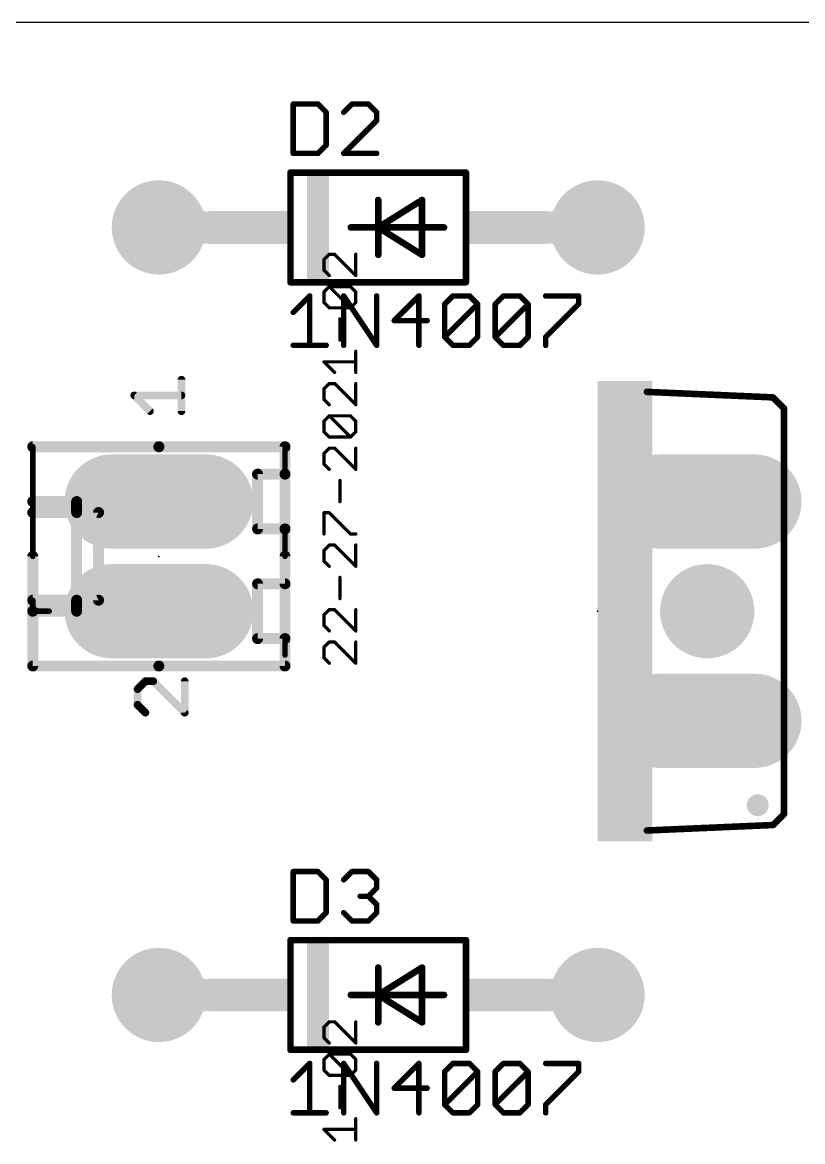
# Model space of a CAD drawing. Extents: x 28 to 146, y 32 to 158.
# Drawn here: x 40.02 to 58.09, y 132.49 to 158.42 of the extents above; entities that cross this region are included whole.
import ezdxf

# ---------------------------------------------------------------- set-up
doc = ezdxf.new("R2010")
doc.units = 0
for name, color, linetype in [('17', 94, 'CONTINUOUS'), ('20', 178, 'CONTINUOUS'), ('21', 251, 'CONTINUOUS'), ('23', 178, 'CONTINUOUS'), ('25', 251, 'CONTINUOUS'), ('27', 251, 'CONTINUOUS'), ('51', 251, 'CONTINUOUS')]:
    doc.layers.add(name, color=color, linetype=linetype)

# ---------------------------------------------------------------- blocks, each defined once
blk = doc.blocks.new('RECT')
blk.add_solid([(-0.5, -0.5), (0.5, -0.5), (-0.5, 0.5), (0.5, 0.5)])
blk = doc.blocks.new('ROUNDP')
at = {"const_width": 0.5}
blk.add_lwpolyline([(0, -0.25, 1), (0, 0.25, 1), (0, -0.25)], format="xyb", dxfattribs=at)
blk = doc.blocks.new('LONGP100')
at = {"const_width": 1}
blk.add_lwpolyline([(-0.5, 0), (0.5, 0)], dxfattribs=at)
at = {"const_width": 0.5}
for points in [[(-0.5, 0.25, 1), (-0.5, -0.25)], [(0.5, -0.25, 1), (0.5, 0.25)]]:
    blk.add_lwpolyline(points, format="xyb", dxfattribs=at)

msp = doc.modelspace()

# ---------------------------------------------------------------- linework, layer by layer
at = {"layer": '20'}
msp.add_line((146.03, 158.42), (27.94, 158.42), dxfattribs=at)
at = {"layer": '21'}
for points, const_width in [([(46.228, 154.94), (50.292, 154.94)], 0.1524), ([(46.228, 154.94), (46.228, 152.4)], 0.1524), ([(50.292, 152.4), (50.292, 154.94)], 0.1524), ([(48.26, 153.67), (49.276, 154.305)], 0.1524), ([(48.26, 154.305), (48.26, 153.67)], 0.1524), ([(49.276, 154.305), (49.276, 153.035)], 0.1524), ([(47.625, 153.67), (48.26, 153.67)], 0.1524), ([(49.276, 153.035), (48.26, 153.67)], 0.1524), ([(48.26, 153.67), (49.784, 153.67)], 0.1524), ([(48.26, 153.67), (48.26, 153.035)], 0.1524), ([(50.292, 152.4), (46.228, 152.4)], 0.1524), ([(43.7022, 149.414), (43.7022, 150.1428)], 0.1778), ([(42.9734, 149.414), (42.6091, 149.7784)], 0.1778), ([(42.6091, 149.7784), (43.7022, 149.7784)], 0.1778), ([(54.483, 149.86), (57.404, 149.733)], 0.1524), ([(57.658, 149.479), (57.404, 149.733)], 0.1524), ([(57.658, 149.479), (57.658, 140.081)], 0.1524), ([(43.18, 148.59), (40.259, 148.59)], 0.254), ([(40.259, 148.59), (40.259, 146.05)], 0.127), ([(43.18, 148.59), (46.101, 148.59)], 0.254), ([(46.101, 147.955), (46.101, 148.59)], 0.254), ([(46.101, 148.59), (46.101, 147.955)], 0.127), ([(45.466, 146.685), (45.466, 147.955)], 0.254), ([(45.466, 147.955), (46.101, 147.955)], 0.254), ([(46.101, 147.955), (46.101, 146.685)], 0.254), ([(41.275, 147.32), (40.259, 147.32)], 0.254), ([(41.275, 147.066), (41.275, 147.32)], 0.254), ([(41.783, 147.066), (41.275, 147.32)], 0.254), ([(40.259, 147.066), (41.275, 147.066)], 0.254), ([(41.275, 145.034), (41.275, 147.066)], 0.254), ([(41.783, 145.034), (41.783, 147.066)], 0.254), ([(46.101, 146.685), (45.466, 146.685)], 0.254), ([(46.101, 145.415), (46.101, 146.685)], 0.254), ([(46.101, 146.685), (46.101, 146.05)], 0.127), ([(40.259, 144.78), (40.259, 146.05)], 0.254), ([(46.101, 143.51), (46.101, 146.05)], 0.254), ([(45.466, 144.145), (45.466, 145.415)], 0.254), ([(45.466, 145.415), (46.101, 145.415)], 0.254), ([(40.259, 145.034), (41.275, 145.034)], 0.254), ([(40.259, 145.034), (40.259, 144.78)], 0.127), ([(41.275, 144.78), (41.275, 145.034)], 0.254), ([(41.275, 144.78), (41.783, 145.034)], 0.254), ([(40.259, 143.51), (40.259, 144.78)], 0.254), ([(41.275, 144.78), (40.259, 144.78)], 0.254), ([(40.64, 144.78), (40.259, 144.78)], 0.127), ([(46.101, 144.145), (45.466, 144.145)], 0.254), ([(46.101, 143.51), (46.101, 144.145)], 0.254), ([(46.101, 143.764), (46.101, 144.145)], 0.127), ([(43.18, 143.51), (40.259, 143.51)], 0.254), ([(43.18, 143.51), (46.101, 143.51)], 0.254), ([(42.8675, 143.1578), (42.6853, 142.9756)], 0.1778), ([(43.0496, 143.1578), (42.8675, 143.1578)], 0.1778), ([(43.7784, 142.429), (43.0496, 143.1578)], 0.1778), ([(43.7784, 143.1578), (43.7784, 142.429)], 0.1778), ([(42.6853, 142.9756), (42.6853, 142.6112)], 0.1778), ([(42.6853, 142.6112), (42.8675, 142.429)], 0.1778), ([(57.404, 139.827), (57.658, 140.081)], 0.1524), ([(57.404, 139.827), (54.483, 139.7)], 0.1524), ([(46.228, 137.16), (50.292, 137.16)], 0.1524), ([(46.228, 137.16), (46.228, 134.62)], 0.1524), ([(50.292, 134.62), (50.292, 137.16)], 0.1524), ([(48.26, 135.89), (49.276, 136.525)], 0.1524), ([(48.26, 136.525), (48.26, 135.89)], 0.1524), ([(49.276, 136.525), (49.276, 135.255)], 0.1524), ([(47.625, 135.89), (48.26, 135.89)], 0.1524), ([(49.276, 135.255), (48.26, 135.89)], 0.1524), ([(48.26, 135.89), (49.784, 135.89)], 0.1524), ([(48.26, 135.89), (48.26, 135.255)], 0.1524), ([(50.292, 134.62), (46.228, 134.62)], 0.1524)]:
    msp.add_lwpolyline(points, dxfattribs=dict(at, const_width=const_width))
for points, const_width in [([(46.228, 154.9781, 1), (46.228, 154.9019)], 0.0762), ([(46.2661, 154.94, 1), (46.1899, 154.94)], 0.0762), ([(50.3301, 154.94, 1), (50.2539, 154.94)], 0.0762), ([(50.292, 154.9019, 1), (50.292, 154.9781)], 0.0762), ([(48.2981, 154.305, 1), (48.2219, 154.305)], 0.0762), ([(49.3141, 154.305, 1), (49.2379, 154.305)], 0.0762), ([(49.2962, 154.2727, 1), (49.2558, 154.3373)], 0.0762), ([(47.625, 153.7081, 1), (47.625, 153.6319)], 0.0762), ([(48.2802, 153.7023, 1), (48.2398, 153.6377)], 0.0762), ([(48.26, 153.7081, 1), (48.26, 153.6319)], 0.0762), ([(48.2981, 153.67, 1), (48.2219, 153.67)], 0.0762), ([(48.2398, 153.7023, 1), (48.2802, 153.6377)], 0.0762), ([(48.2219, 153.67, 1), (48.2981, 153.67)], 0.0762), ([(48.26, 153.6319, 1), (48.26, 153.7081)], 0.0762), ([(49.784, 153.6319, 1), (49.784, 153.7081)], 0.0762), ([(48.2219, 153.035, 1), (48.2981, 153.035)], 0.0762), ([(49.2379, 153.035, 1), (49.3141, 153.035)], 0.0762), ([(49.2558, 153.0027, 1), (49.2962, 153.0673)], 0.0762), ([(46.228, 152.4381, 1), (46.228, 152.3619)], 0.0762), ([(50.292, 152.3619, 1), (50.292, 152.4381)], 0.0762), ([(46.1899, 152.4, 1), (46.2661, 152.4)], 0.0762), ([(50.2539, 152.4, 1), (50.3301, 152.4)], 0.0762), ([(43.7467, 150.1428, 1), (43.6578, 150.1428)], 0.0889), ([(42.6405, 149.8098, 1), (42.5776, 149.7469)], 0.0889), ([(42.6091, 149.8228, 1), (42.6091, 149.7339)], 0.0889), ([(43.7022, 149.7339, 1), (43.7022, 149.8228)], 0.0889), ([(54.4847, 149.8981, 1), (54.4813, 149.8219)], 0.0762), ([(57.4309, 149.7599, 1), (57.3771, 149.7061)], 0.0762), ([(57.4023, 149.6949, 1), (57.4057, 149.7711)], 0.0762), ([(42.942, 149.3826, 1), (43.0049, 149.4454)], 0.0889), ([(43.6578, 149.414, 1), (43.7467, 149.414)], 0.0889), ([(57.6961, 149.479, 1), (57.6199, 149.479)], 0.0762), ([(57.6311, 149.4521, 1), (57.6849, 149.5059)], 0.0762), ([(40.259, 148.6535, 1), (40.259, 148.5265)], 0.127), ([(40.2908, 148.59, 1), (40.2272, 148.59)], 0.0635), ([(43.18, 148.6535, 1), (43.18, 148.5265)], 0.127), ([(43.18, 148.5265, 1), (43.18, 148.6535)], 0.127), ([(46.1645, 148.59, 1), (46.0375, 148.59)], 0.127), ([(46.1328, 148.59, 1), (46.0692, 148.59)], 0.0635), ([(46.101, 148.5265, 1), (46.101, 148.6535)], 0.127), ([(45.5295, 147.955, 1), (45.4025, 147.955)], 0.127), ([(45.466, 148.0185, 1), (45.466, 147.8915)], 0.127), ([(46.1645, 147.955, 1), (46.0375, 147.955)], 0.127), ([(46.101, 147.8915, 1), (46.101, 148.0185)], 0.127), ([(46.0375, 147.955, 1), (46.1645, 147.955)], 0.127), ([(46.0692, 147.955, 1), (46.1328, 147.955)], 0.0635), ([(40.259, 147.3835, 1), (40.259, 147.2565)], 0.127), ([(41.3385, 147.32, 1), (41.2115, 147.32)], 0.127), ([(41.3034, 147.3768, 1), (41.2466, 147.2632)], 0.127), ([(41.275, 147.2565, 1), (41.275, 147.3835)], 0.127), ([(40.259, 147.1295, 1), (40.259, 147.0025)], 0.127), ([(41.3385, 147.066, 1), (41.2115, 147.066)], 0.127), ([(41.2115, 147.066, 1), (41.3385, 147.066)], 0.127), ([(41.275, 147.0025, 1), (41.275, 147.1295)], 0.127), ([(41.8465, 147.066, 1), (41.7195, 147.066)], 0.127), ([(41.7546, 147.0092, 1), (41.8114, 147.1228)], 0.127), ([(45.466, 146.7485, 1), (45.466, 146.6215)], 0.127), ([(46.1645, 146.685, 1), (46.0375, 146.685)], 0.127), ([(46.101, 146.6215, 1), (46.101, 146.7485)], 0.127), ([(45.4025, 146.685, 1), (45.5295, 146.685)], 0.127), ([(46.0375, 146.685, 1), (46.1645, 146.685)], 0.127), ([(46.1328, 146.685, 1), (46.0692, 146.685)], 0.0635), ([(40.3225, 146.05, 1), (40.1955, 146.05)], 0.127), ([(40.2272, 146.05, 1), (40.2908, 146.05)], 0.0635), ([(46.1645, 146.05, 1), (46.0375, 146.05)], 0.127), ([(46.0692, 146.05, 1), (46.1328, 146.05)], 0.0635), ([(45.5295, 145.415, 1), (45.4025, 145.415)], 0.127), ([(45.466, 145.4785, 1), (45.466, 145.3515)], 0.127), ([(46.0375, 145.415, 1), (46.1645, 145.415)], 0.127), ([(46.101, 145.3515, 1), (46.101, 145.4785)], 0.127), ([(40.259, 145.0975, 1), (40.259, 144.9705)], 0.127), ([(40.2908, 145.034, 1), (40.2272, 145.034)], 0.0635), ([(41.3385, 145.034, 1), (41.2115, 145.034)], 0.127), ([(41.2115, 145.034, 1), (41.3385, 145.034)], 0.127), ([(41.275, 144.9705, 1), (41.275, 145.0975)], 0.127), ([(41.7195, 145.034, 1), (41.8465, 145.034)], 0.127), ([(41.8114, 144.9772, 1), (41.7546, 145.0908)], 0.127), ([(40.3225, 144.78, 1), (40.1955, 144.78)], 0.127), ([(40.259, 144.8435, 1), (40.259, 144.7165)], 0.127), ([(40.1955, 144.78, 1), (40.3225, 144.78)], 0.127), ([(40.259, 144.8117, 1), (40.259, 144.7483)], 0.0635), ([(40.2272, 144.78, 1), (40.2908, 144.78)], 0.0635), ([(40.64, 144.7483, 1), (40.64, 144.8117)], 0.0635), ([(41.2466, 144.8368, 1), (41.3034, 144.7232)], 0.127), ([(41.2115, 144.78, 1), (41.3385, 144.78)], 0.127), ([(41.275, 144.7165, 1), (41.275, 144.8435)], 0.127), ([(45.466, 144.2085, 1), (45.466, 144.0815)], 0.127), ([(45.4025, 144.145, 1), (45.5295, 144.145)], 0.127), ([(46.1645, 144.145, 1), (46.0375, 144.145)], 0.127), ([(46.1328, 144.145, 1), (46.0692, 144.145)], 0.0635), ([(46.101, 144.0815, 1), (46.101, 144.2085)], 0.127), ([(46.0692, 143.764, 1), (46.1328, 143.764)], 0.0635), ([(40.259, 143.5735, 1), (40.259, 143.4465)], 0.127), ([(40.1955, 143.51, 1), (40.3225, 143.51)], 0.127), ([(43.18, 143.5735, 1), (43.18, 143.4465)], 0.127), ([(43.18, 143.4465, 1), (43.18, 143.5735)], 0.127), ([(46.0375, 143.51, 1), (46.1645, 143.51)], 0.127), ([(46.0375, 143.51, 1), (46.1645, 143.51)], 0.127), ([(46.101, 143.4465, 1), (46.101, 143.5735)], 0.127), ([(42.8675, 143.2022, 1), (42.8675, 143.1133)], 0.0889), ([(42.8989, 143.1263, 1), (42.836, 143.1892)], 0.0889), ([(43.0811, 143.1892, 1), (43.0182, 143.1263)], 0.0889), ([(43.0496, 143.1133, 1), (43.0496, 143.2022)], 0.0889), ([(43.8229, 143.1578, 1), (43.734, 143.1578)], 0.0889), ([(42.6538, 143.007, 1), (42.7167, 142.9441)], 0.0889), ([(42.7297, 142.9756, 1), (42.6408, 142.9756)], 0.0889), ([(42.7167, 142.6426, 1), (42.6538, 142.5798)], 0.0889), ([(42.6408, 142.6112, 1), (42.7297, 142.6112)], 0.0889), ([(42.836, 142.3976, 1), (42.8989, 142.4604)], 0.0889), ([(43.734, 142.429, 1), (43.8229, 142.429)], 0.0889), ([(43.747, 142.3976, 1), (43.8098, 142.4604)], 0.0889), ([(57.0484, 140.1572, 1), (57.0484, 140.4112, 1), (57.0484, 140.1572)], 0.254), ([(57.6199, 140.081, 1), (57.6961, 140.081)], 0.0762), ([(57.6849, 140.0541, 1), (57.6311, 140.1079)], 0.0762), ([(54.4813, 139.7381, 1), (54.4847, 139.6619)], 0.0762), ([(57.3771, 139.8539, 1), (57.4309, 139.8001)], 0.0762), ([(57.4057, 139.7889, 1), (57.4023, 139.8651)], 0.0762), ([(46.228, 137.1981, 1), (46.228, 137.1219)], 0.0762), ([(46.2661, 137.16, 1), (46.1899, 137.16)], 0.0762), ([(50.3301, 137.16, 1), (50.2539, 137.16)], 0.0762), ([(50.292, 137.1219, 1), (50.292, 137.1981)], 0.0762), ([(48.2981, 136.525, 1), (48.2219, 136.525)], 0.0762), ([(49.3141, 136.525, 1), (49.2379, 136.525)], 0.0762), ([(49.2962, 136.4927, 1), (49.2558, 136.5573)], 0.0762), ([(47.625, 135.9281, 1), (47.625, 135.8519)], 0.0762), ([(48.2802, 135.9223, 1), (48.2398, 135.8577)], 0.0762), ([(48.26, 135.9281, 1), (48.26, 135.8519)], 0.0762), ([(48.2981, 135.89, 1), (48.2219, 135.89)], 0.0762), ([(48.2398, 135.9223, 1), (48.2802, 135.8577)], 0.0762), ([(48.2219, 135.89, 1), (48.2981, 135.89)], 0.0762), ([(48.26, 135.8519, 1), (48.26, 135.9281)], 0.0762), ([(49.784, 135.8519, 1), (49.784, 135.9281)], 0.0762), ([(48.2219, 135.255, 1), (48.2981, 135.255)], 0.0762), ([(49.2379, 135.255, 1), (49.3141, 135.255)], 0.0762), ([(49.2558, 135.2227, 1), (49.2962, 135.2873)], 0.0762), ([(46.228, 134.6581, 1), (46.228, 134.5819)], 0.0762), ([(46.1899, 134.62, 1), (46.2661, 134.62)], 0.0762), ([(50.2539, 134.62, 1), (50.3301, 134.62)], 0.0762), ([(50.292, 134.5819, 1), (50.292, 134.6581)], 0.0762)]:
    msp.add_lwpolyline(points, format="xyb", dxfattribs=dict(at, const_width=const_width))
at = {"layer": '23'}
for p in [(48.26, 153.67), (43.18, 146.05), (53.34, 144.78), (48.26, 135.89)]:
    msp.add_point(p, dxfattribs=at)
at = {"layer": '25', "const_width": 0.0635}
for points in [[(46.3233, 156.5285, 1), (46.2597, 156.5285)], [(46.2915, 156.5602, 1), (46.2915, 156.4967)], [(46.8859, 156.5509, 1), (46.841, 156.506)], [(46.8635, 156.4967, 1), (46.8635, 156.5602)], [(47.0859, 156.3378, 1), (47.0224, 156.3378)], [(47.0317, 156.3154, 1), (47.0766, 156.3603)], [(47.4384, 156.3603, 1), (47.4833, 156.3154)], [(47.6516, 156.5602, 1), (47.6516, 156.4967)], [(47.674, 156.506, 1), (47.6291, 156.5509)], [(48.0553, 156.5509, 1), (48.0104, 156.506)], [(48.0329, 156.4967, 1), (48.0329, 156.5602)], [(48.2553, 156.3378, 1), (48.1918, 156.3378)], [(48.2011, 156.3154, 1), (48.246, 156.3603)], [(48.1918, 156.1472, 1), (48.2553, 156.1472)], [(48.246, 156.1247, 1), (48.2011, 156.1696)], [(47.0224, 155.5752, 1), (47.0859, 155.5752)], [(47.0766, 155.5527, 1), (47.0317, 155.5976)], [(46.2597, 155.3845, 1), (46.3233, 155.3845)], [(46.2915, 155.4162, 1), (46.2915, 155.3528)], [(46.841, 155.407, 1), (46.8859, 155.362)], [(46.8635, 155.3528, 1), (46.8635, 155.4162)], [(47.4384, 155.407, 1), (47.4833, 155.362)], [(47.4609, 155.4162, 1), (47.4609, 155.3528)], [(48.2235, 155.3528, 1), (48.2235, 155.4162)], [(46.3233, 138.7485, 1), (46.2597, 138.7485)], [(46.2915, 138.7802, 1), (46.2915, 138.7167)], [(46.8859, 138.7709, 1), (46.841, 138.726)], [(46.8635, 138.7167, 1), (46.8635, 138.7802)], [(47.6516, 138.7802, 1), (47.6516, 138.7167)], [(47.674, 138.726, 1), (47.6291, 138.7709)], [(48.0553, 138.7709, 1), (48.0104, 138.726)], [(48.0329, 138.7167, 1), (48.0329, 138.7802)], [(47.0859, 138.5578, 1), (47.0224, 138.5578)], [(47.0317, 138.5354, 1), (47.0766, 138.5803)], [(47.4384, 138.5803, 1), (47.4833, 138.5354)], [(48.2553, 138.5578, 1), (48.1918, 138.5578)], [(48.2011, 138.5354, 1), (48.246, 138.5803)], [(47.8422, 138.2082, 1), (47.8422, 138.1447)], [(48.0553, 138.1989, 1), (48.0104, 138.154)], [(48.0104, 138.1989, 1), (48.0553, 138.154)], [(48.0329, 138.1447, 1), (48.0329, 138.2082)], [(48.1918, 138.3672, 1), (48.2553, 138.3672)], [(48.246, 138.3447, 1), (48.2011, 138.3896)], [(48.2553, 137.9858, 1), (48.1918, 137.9858)], [(48.2011, 137.9634, 1), (48.246, 138.0083)], [(47.0224, 137.7952, 1), (47.0859, 137.7952)], [(47.0766, 137.7727, 1), (47.0317, 137.8176)], [(47.4833, 137.8176, 1), (47.4384, 137.7727)], [(48.1918, 137.7952, 1), (48.2553, 137.7952)], [(48.246, 137.7727, 1), (48.2011, 137.8176)], [(46.2597, 137.6045, 1), (46.3233, 137.6045)], [(46.2915, 137.6362, 1), (46.2915, 137.5728)], [(46.841, 137.627, 1), (46.8859, 137.582)], [(46.8635, 137.5728, 1), (46.8635, 137.6362)], [(47.6516, 137.6362, 1), (47.6516, 137.5728)], [(47.6291, 137.582, 1), (47.674, 137.627)], [(48.0104, 137.627, 1), (48.0553, 137.582)], [(48.0329, 137.5728, 1), (48.0329, 137.6362)]]:
    msp.add_lwpolyline(points, format="xyb", dxfattribs=at)
at = {"layer": '25', "const_width": 0.127}
for points in [[(46.2915, 156.5285), (46.2915, 155.3845)], [(46.8635, 156.5285), (46.2915, 156.5285)], [(47.0541, 156.3378), (46.8635, 156.5285)], [(47.0541, 155.5752), (47.0541, 156.3378)], [(47.6516, 156.5285), (47.4609, 156.3378)], [(48.0329, 156.5285), (47.6516, 156.5285)], [(48.2235, 156.3378), (48.0329, 156.5285)], [(48.2235, 156.1472), (48.2235, 156.3378)], [(47.4609, 155.3845), (48.2235, 156.1472)], [(46.8635, 155.3845), (47.0541, 155.5752)], [(46.2915, 155.3845), (46.8635, 155.3845)], [(48.2235, 155.3845), (47.4609, 155.3845)], [(46.2915, 138.7485), (46.2915, 137.6045)], [(46.8635, 138.7485), (46.2915, 138.7485)], [(47.0541, 138.5578), (46.8635, 138.7485)], [(47.4609, 138.5578), (47.6516, 138.7485)], [(47.6516, 138.7485), (48.0329, 138.7485)], [(48.0329, 138.7485), (48.2235, 138.5578)], [(47.0541, 137.7952), (47.0541, 138.5578)], [(48.2235, 138.5578), (48.2235, 138.3672)], [(48.0329, 138.1765), (47.8422, 138.1765)], [(48.2235, 138.3672), (48.0329, 138.1765)], [(48.0329, 138.1765), (48.2235, 137.9858)], [(48.2235, 137.9858), (48.2235, 137.7952)], [(46.8635, 137.6045), (47.0541, 137.7952)], [(47.6516, 137.6045), (47.4609, 137.7952)], [(48.2235, 137.7952), (48.0329, 137.6045)], [(46.2915, 137.6045), (46.8635, 137.6045)], [(48.0329, 137.6045), (47.6516, 137.6045)]]:
    msp.add_lwpolyline(points, dxfattribs=at)
at = {"layer": '27'}
for points, const_width in [([(47.1264, 153.0475), (47.0036, 152.9246)], 0.0762), ([(47.2493, 153.0475), (47.1264, 153.0475)], 0.0762), ([(47.7408, 152.556), (47.2493, 153.0475)], 0.0762), ([(47.7408, 153.0475), (47.7408, 152.556)], 0.0762), ([(47.0036, 152.9246), (47.0036, 152.6789)], 0.0762), ([(47.0036, 152.6789), (47.1264, 152.556)], 0.0762), ([(47.0036, 152.1762), (47.1264, 152.2991)], 0.0762), ([(47.0036, 151.9304), (47.0036, 152.1762)], 0.0762), ([(47.1264, 152.2991), (47.6179, 152.2991)], 0.0762), ([(47.6179, 151.8076), (47.1264, 152.2991)], 0.0762), ([(47.6179, 152.2991), (47.7408, 152.1762)], 0.0762), ([(47.7408, 152.1762), (47.7408, 151.9304)], 0.0762), ([(46.2915, 151.7022), (46.6728, 152.0835)], 0.127), ([(46.6728, 152.0835), (46.6728, 150.9395)], 0.127), ([(47.1264, 151.8076), (47.0036, 151.9304)], 0.0762), ([(47.4609, 150.9395), (47.4609, 152.0835)], 0.127), ([(47.4609, 152.0835), (48.2235, 150.9395)], 0.127), ([(47.7408, 151.9304), (47.6179, 151.8076)], 0.0762), ([(48.2235, 150.9395), (48.2235, 152.0835)], 0.127), ([(49.2023, 152.0835), (48.6303, 151.5115)], 0.127), ([(49.2023, 150.9395), (49.2023, 152.0835)], 0.127), ([(49.7997, 151.8928), (49.9904, 152.0835)], 0.127), ([(49.7997, 151.1302), (49.7997, 151.8928)], 0.127), ([(49.7997, 151.1302), (50.5623, 151.8928)], 0.127), ([(49.9904, 152.0835), (50.3717, 152.0835)], 0.127), ([(50.3717, 152.0835), (50.5623, 151.8928)], 0.127), ([(50.5623, 151.8928), (50.5623, 151.1302)], 0.127), ([(50.9691, 151.8928), (51.1598, 152.0835)], 0.127), ([(50.9691, 151.1302), (50.9691, 151.8928)], 0.127), ([(50.9691, 151.1302), (51.7317, 151.8928)], 0.127), ([(51.1598, 152.0835), (51.5411, 152.0835)], 0.127), ([(51.5411, 152.0835), (51.7317, 151.8928)], 0.127), ([(51.7317, 151.8928), (51.7317, 151.1302)], 0.127), ([(52.1385, 152.0835), (52.9011, 152.0835)], 0.127), ([(52.9011, 151.8928), (52.1385, 151.1302)], 0.127), ([(52.9011, 152.0835), (52.9011, 151.8928)], 0.127), ([(47.6179, 151.8076), (47.1264, 151.8076)], 0.0762), ([(47.3722, 151.0592), (47.3722, 151.5506)], 0.0762), ([(48.6303, 151.5115), (49.3929, 151.5115)], 0.127), ([(49.9904, 150.9395), (49.7997, 151.1302)], 0.127), ([(50.5623, 151.1302), (50.3717, 150.9395)], 0.127), ([(51.1598, 150.9395), (50.9691, 151.1302)], 0.127), ([(51.7317, 151.1302), (51.5411, 150.9395)], 0.127), ([(52.1385, 151.1302), (52.1385, 150.9395)], 0.127), ([(46.2915, 150.9395), (47.0541, 150.9395)], 0.127), ([(50.3717, 150.9395), (49.9904, 150.9395)], 0.127), ([(51.5411, 150.9395), (51.1598, 150.9395)], 0.127), ([(47.7408, 150.3107), (47.7408, 150.8022)], 0.0762), ([(47.2493, 150.3107), (47.0036, 150.5565)], 0.0762), ([(47.0036, 150.5565), (47.7408, 150.5565)], 0.0762), ([(47.1264, 150.0538), (47.0036, 149.9309)], 0.0762), ([(47.0036, 149.9309), (47.0036, 149.6852)], 0.0762), ([(47.2493, 150.0538), (47.1264, 150.0538)], 0.0762), ([(47.7408, 149.5623), (47.2493, 150.0538)], 0.0762), ([(47.7408, 150.0538), (47.7408, 149.5623)], 0.0762), ([(47.0036, 149.6852), (47.1264, 149.5623)], 0.0762), ([(47.0036, 149.1825), (47.1264, 149.3054)], 0.0762), ([(47.1264, 149.3054), (47.6179, 149.3054)], 0.0762), ([(47.6179, 148.8139), (47.1264, 149.3054)], 0.0762), ([(47.6179, 149.3054), (47.7408, 149.1825)], 0.0762), ([(47.0036, 148.9368), (47.0036, 149.1825)], 0.0762), ([(47.7408, 149.1825), (47.7408, 148.9368)], 0.0762), ([(47.1264, 148.8139), (47.0036, 148.9368)], 0.0762), ([(47.6179, 148.8139), (47.1264, 148.8139)], 0.0762), ([(47.7408, 148.9368), (47.6179, 148.8139)], 0.0762), ([(47.1264, 148.557), (47.0036, 148.4341)], 0.0762), ([(47.2493, 148.557), (47.1264, 148.557)], 0.0762), ([(47.7408, 148.0655), (47.2493, 148.557)], 0.0762), ([(47.7408, 148.557), (47.7408, 148.0655)], 0.0762), ([(47.0036, 148.4341), (47.0036, 148.1884)], 0.0762), ([(47.0036, 148.1884), (47.1264, 148.0655)], 0.0762), ([(47.3722, 147.3171), (47.3722, 147.8086)], 0.0762), ([(47.0036, 146.5687), (47.0036, 147.0601)], 0.0762), ([(47.0036, 147.0601), (47.1264, 147.0601)], 0.0762), ([(47.1264, 147.0601), (47.6179, 146.5687)], 0.0762), ([(47.6179, 146.5687), (47.7408, 146.5687)], 0.0762), ([(47.1264, 146.3117), (47.0036, 146.1889)], 0.0762), ([(47.2493, 146.3117), (47.1264, 146.3117)], 0.0762), ([(47.7408, 145.8202), (47.2493, 146.3117)], 0.0762), ([(47.7408, 146.3117), (47.7408, 145.8202)], 0.0762), ([(47.0036, 146.1889), (47.0036, 145.9431)], 0.0762), ([(47.0036, 145.9431), (47.1264, 145.8202)], 0.0762), ([(47.3722, 145.0718), (47.3722, 145.5633)], 0.0762), ([(47.1264, 144.8149), (47.0036, 144.692)], 0.0762), ([(47.0036, 144.692), (47.0036, 144.4463)], 0.0762), ([(47.2493, 144.8149), (47.1264, 144.8149)], 0.0762), ([(47.7408, 144.3234), (47.2493, 144.8149)], 0.0762), ([(47.7408, 144.8149), (47.7408, 144.3234)], 0.0762), ([(47.0036, 144.4463), (47.1264, 144.3234)], 0.0762), ([(47.1264, 144.0665), (47.0036, 143.9436)], 0.0762), ([(47.0036, 143.9436), (47.0036, 143.6979)], 0.0762), ([(47.2493, 144.0665), (47.1264, 144.0665)], 0.0762), ([(47.7408, 143.575), (47.2493, 144.0665)], 0.0762), ([(47.7408, 144.0665), (47.7408, 143.575)], 0.0762), ([(47.0036, 143.6979), (47.1264, 143.575)], 0.0762), ([(47.1264, 135.2675), (47.0036, 135.1446)], 0.0762), ([(47.0036, 135.1446), (47.0036, 134.8989)], 0.0762), ([(47.2493, 135.2675), (47.1264, 135.2675)], 0.0762), ([(47.7408, 134.776), (47.2493, 135.2675)], 0.0762), ([(47.7408, 135.2675), (47.7408, 134.776)], 0.0762), ([(47.0036, 134.8989), (47.1264, 134.776)], 0.0762), ([(46.2915, 133.9222), (46.6728, 134.3035)], 0.127), ([(46.6728, 134.3035), (46.6728, 133.1595)], 0.127), ([(47.0036, 134.3962), (47.1264, 134.5191)], 0.0762), ([(47.0036, 134.1504), (47.0036, 134.3962)], 0.0762), ([(47.1264, 134.5191), (47.6179, 134.5191)], 0.0762), ([(47.6179, 134.0276), (47.1264, 134.5191)], 0.0762), ([(47.4609, 133.1595), (47.4609, 134.3035)], 0.127), ([(47.4609, 134.3035), (48.2235, 133.1595)], 0.127), ([(47.6179, 134.5191), (47.7408, 134.3962)], 0.0762), ([(47.7408, 134.3962), (47.7408, 134.1504)], 0.0762), ([(48.2235, 133.1595), (48.2235, 134.3035)], 0.127), ([(49.2023, 134.3035), (48.6303, 133.7315)], 0.127), ([(49.2023, 133.1595), (49.2023, 134.3035)], 0.127), ([(49.7997, 134.1128), (49.9904, 134.3035)], 0.127), ([(49.9904, 134.3035), (50.3717, 134.3035)], 0.127), ([(50.3717, 134.3035), (50.5623, 134.1128)], 0.127), ([(50.9691, 134.1128), (51.1598, 134.3035)], 0.127), ([(51.1598, 134.3035), (51.5411, 134.3035)], 0.127), ([(51.5411, 134.3035), (51.7317, 134.1128)], 0.127), ([(52.1385, 134.3035), (52.9011, 134.3035)], 0.127), ([(52.9011, 134.3035), (52.9011, 134.1128)], 0.127), ([(47.1264, 134.0276), (47.0036, 134.1504)], 0.0762), ([(47.6179, 134.0276), (47.1264, 134.0276)], 0.0762), ([(47.7408, 134.1504), (47.6179, 134.0276)], 0.0762), ([(49.7997, 133.3502), (49.7997, 134.1128)], 0.127), ([(49.7997, 133.3502), (50.5623, 134.1128)], 0.127), ([(50.5623, 134.1128), (50.5623, 133.3502)], 0.127), ([(50.9691, 133.3502), (50.9691, 134.1128)], 0.127), ([(50.9691, 133.3502), (51.7317, 134.1128)], 0.127), ([(51.7317, 134.1128), (51.7317, 133.3502)], 0.127), ([(52.9011, 134.1128), (52.1385, 133.3502)], 0.127), ([(47.3722, 133.2792), (47.3722, 133.7706)], 0.0762), ([(48.6303, 133.7315), (49.3929, 133.7315)], 0.127), ([(49.9904, 133.1595), (49.7997, 133.3502)], 0.127), ([(50.5623, 133.3502), (50.3717, 133.1595)], 0.127), ([(51.1598, 133.1595), (50.9691, 133.3502)], 0.127), ([(51.7317, 133.3502), (51.5411, 133.1595)], 0.127), ([(52.1385, 133.3502), (52.1385, 133.1595)], 0.127), ([(46.2915, 133.1595), (47.0541, 133.1595)], 0.127), ([(47.7408, 132.5307), (47.7408, 133.0222)], 0.0762), ([(50.3717, 133.1595), (49.9904, 133.1595)], 0.127), ([(51.5411, 133.1595), (51.1598, 133.1595)], 0.127), ([(47.2493, 132.5307), (47.0036, 132.7765)], 0.0762), ([(47.0036, 132.7765), (47.7408, 132.7765)], 0.0762)]:
    msp.add_lwpolyline(points, dxfattribs=dict(at, const_width=const_width))
for points, const_width in [([(47.1264, 153.0665, 1), (47.1264, 153.0284)], 0.0381), ([(47.1399, 153.034, 1), (47.113, 153.0609)], 0.0381), ([(47.2628, 153.0609, 1), (47.2358, 153.034)], 0.0381), ([(47.2493, 153.0284, 1), (47.2493, 153.0665)], 0.0381), ([(47.7599, 153.0475, 1), (47.7218, 153.0475)], 0.0381), ([(47.0226, 152.9246, 1), (46.9845, 152.9246)], 0.0381), ([(46.9901, 152.9381, 1), (47.017, 152.9111)], 0.0381), ([(47.017, 152.6923, 1), (46.9901, 152.6654)], 0.0381), ([(46.9845, 152.6789, 1), (47.0226, 152.6789)], 0.0381), ([(47.113, 152.5425, 1), (47.1399, 152.5695)], 0.0381), ([(47.7218, 152.556, 1), (47.7599, 152.556)], 0.0381), ([(47.7273, 152.5425, 1), (47.7543, 152.5695)], 0.0381), ([(47.0226, 152.1762, 1), (46.9845, 152.1762)], 0.0381), ([(46.9901, 152.1897, 1), (47.017, 152.1627)], 0.0381), ([(47.1264, 152.3181, 1), (47.1264, 152.28)], 0.0381), ([(47.1399, 152.3125, 1), (47.113, 152.2856)], 0.0381), ([(47.1399, 152.2856, 1), (47.113, 152.3125)], 0.0381), ([(47.6314, 152.3125, 1), (47.6045, 152.2856)], 0.0381), ([(47.6179, 152.28, 1), (47.6179, 152.3181)], 0.0381), ([(47.7599, 152.1762, 1), (47.7218, 152.1762)], 0.0381), ([(47.7273, 152.1627, 1), (47.7543, 152.1897)], 0.0381), ([(46.7046, 152.0835, 1), (46.6411, 152.0835)], 0.0635), ([(46.6953, 152.061, 1), (46.6504, 152.1059)], 0.0635), ([(46.9845, 151.9304, 1), (47.0226, 151.9304)], 0.0381), ([(47.017, 151.9439, 1), (46.9901, 151.917)], 0.0381), ([(47.4926, 152.0835, 1), (47.4291, 152.0835)], 0.0635), ([(47.4873, 152.1011, 1), (47.4345, 152.0659)], 0.0635), ([(47.7218, 151.9304, 1), (47.7599, 151.9304)], 0.0381), ([(47.7543, 151.917, 1), (47.7273, 151.9439)], 0.0381), ([(48.2553, 152.0835, 1), (48.1918, 152.0835)], 0.0635), ([(49.234, 152.0835, 1), (49.1705, 152.0835)], 0.0635), ([(49.2247, 152.061, 1), (49.1798, 152.1059)], 0.0635), ([(49.8314, 151.8928, 1), (49.7679, 151.8928)], 0.0635), ([(49.7772, 151.9153, 1), (49.8221, 151.8704)], 0.0635), ([(49.9904, 152.1152, 1), (49.9904, 152.0517)], 0.0635), ([(50.0128, 152.061, 1), (49.9679, 152.1059)], 0.0635), ([(50.3941, 152.1059, 1), (50.3492, 152.061)], 0.0635), ([(50.3717, 152.0517, 1), (50.3717, 152.1152)], 0.0635), ([(50.5941, 151.8928, 1), (50.5306, 151.8928)], 0.0635), ([(50.5848, 151.8704, 1), (50.5399, 151.9153)], 0.0635), ([(50.5399, 151.8704, 1), (50.5848, 151.9153)], 0.0635), ([(51.0008, 151.8928, 1), (50.9373, 151.8928)], 0.0635), ([(50.9466, 151.9153, 1), (50.9915, 151.8704)], 0.0635), ([(51.1598, 152.1152, 1), (51.1598, 152.0517)], 0.0635), ([(51.1822, 152.061, 1), (51.1373, 152.1059)], 0.0635), ([(51.5635, 152.1059, 1), (51.5186, 152.061)], 0.0635), ([(51.5411, 152.0517, 1), (51.5411, 152.1152)], 0.0635), ([(51.7635, 151.8928, 1), (51.7, 151.8928)], 0.0635), ([(51.7542, 151.8704, 1), (51.7093, 151.9153)], 0.0635), ([(51.7093, 151.8704, 1), (51.7542, 151.9153)], 0.0635), ([(52.1385, 152.1152, 1), (52.1385, 152.0517)], 0.0635), ([(52.9329, 152.0835, 1), (52.8694, 152.0835)], 0.0635), ([(52.9236, 151.8704, 1), (52.8787, 151.9153)], 0.0635), ([(52.9011, 152.0517, 1), (52.9011, 152.1152)], 0.0635), ([(46.269, 151.7246, 1), (46.314, 151.6797)], 0.0635), ([(47.1264, 151.8266, 1), (47.1264, 151.7885)], 0.0381), ([(47.113, 151.7941, 1), (47.1399, 151.821)], 0.0381), ([(47.6045, 151.821, 1), (47.6314, 151.7941)], 0.0381), ([(47.6045, 151.7941, 1), (47.6314, 151.821)], 0.0381), ([(47.6179, 151.7885, 1), (47.6179, 151.8266)], 0.0381), ([(52.8694, 151.8928, 1), (52.9329, 151.8928)], 0.0635), ([(47.3912, 151.5506, 1), (47.3531, 151.5506)], 0.0381), ([(48.6303, 151.5432, 1), (48.6303, 151.4797)], 0.0635), ([(48.6078, 151.5339, 1), (48.6527, 151.489)], 0.0635), ([(49.3929, 151.4797, 1), (49.3929, 151.5432)], 0.0635), ([(49.7679, 151.1302, 1), (49.8314, 151.1302)], 0.0635), ([(49.8221, 151.1526, 1), (49.7772, 151.1077)], 0.0635), ([(49.7772, 151.1526, 1), (49.8221, 151.1077)], 0.0635), ([(50.5306, 151.1302, 1), (50.5941, 151.1302)], 0.0635), ([(50.5848, 151.1077, 1), (50.5399, 151.1526)], 0.0635), ([(50.9373, 151.1302, 1), (51.0008, 151.1302)], 0.0635), ([(50.9915, 151.1526, 1), (50.9466, 151.1077)], 0.0635), ([(50.9466, 151.1526, 1), (50.9915, 151.1077)], 0.0635), ([(51.7, 151.1302, 1), (51.7635, 151.1302)], 0.0635), ([(51.7542, 151.1077, 1), (51.7093, 151.1526)], 0.0635), ([(52.1702, 151.1302, 1), (52.1067, 151.1302)], 0.0635), ([(52.116, 151.1526, 1), (52.1609, 151.1077)], 0.0635), ([(46.2915, 150.9712, 1), (46.2915, 150.9078)], 0.0635), ([(46.6411, 150.9395, 1), (46.7046, 150.9395)], 0.0635), ([(47.0541, 150.9078, 1), (47.0541, 150.9712)], 0.0635), ([(47.3531, 151.0592, 1), (47.3912, 151.0592)], 0.0381), ([(47.4291, 150.9395, 1), (47.4926, 150.9395)], 0.0635), ([(48.1918, 150.9395, 1), (48.2553, 150.9395)], 0.0635), ([(48.1971, 150.9219, 1), (48.25, 150.9571)], 0.0635), ([(49.1705, 150.9395, 1), (49.234, 150.9395)], 0.0635), ([(49.9904, 150.9712, 1), (49.9904, 150.9078)], 0.0635), ([(49.9679, 150.917, 1), (50.0128, 150.962)], 0.0635), ([(50.3492, 150.962, 1), (50.3941, 150.917)], 0.0635), ([(50.3717, 150.9078, 1), (50.3717, 150.9712)], 0.0635), ([(51.1598, 150.9712, 1), (51.1598, 150.9078)], 0.0635), ([(51.1373, 150.917, 1), (51.1822, 150.962)], 0.0635), ([(51.5186, 150.962, 1), (51.5635, 150.917)], 0.0635), ([(51.5411, 150.9078, 1), (51.5411, 150.9712)], 0.0635), ([(52.1067, 150.9395, 1), (52.1702, 150.9395)], 0.0635), ([(47.7599, 150.8022, 1), (47.7218, 150.8022)], 0.0381), ([(47.017, 150.57, 1), (46.9901, 150.543)], 0.0381), ([(47.0036, 150.5755, 1), (47.0036, 150.5374)], 0.0381), ([(47.7408, 150.5374, 1), (47.7408, 150.5755)], 0.0381), ([(47.2358, 150.2973, 1), (47.2628, 150.3242)], 0.0381), ([(47.7218, 150.3107, 1), (47.7599, 150.3107)], 0.0381), ([(47.0226, 149.9309, 1), (46.9845, 149.9309)], 0.0381), ([(46.9901, 149.9444, 1), (47.017, 149.9175)], 0.0381), ([(47.1264, 150.0729, 1), (47.1264, 150.0348)], 0.0381), ([(47.1399, 150.0403, 1), (47.113, 150.0673)], 0.0381), ([(47.2628, 150.0673, 1), (47.2358, 150.0403)], 0.0381), ([(47.2493, 150.0348, 1), (47.2493, 150.0729)], 0.0381), ([(47.7599, 150.0538, 1), (47.7218, 150.0538)], 0.0381), ([(47.017, 149.6987, 1), (46.9901, 149.6717)], 0.0381), ([(46.9845, 149.6852, 1), (47.0226, 149.6852)], 0.0381), ([(47.1399, 149.3189, 1), (47.113, 149.2919)], 0.0381), ([(47.1264, 149.3244, 1), (47.1264, 149.2863)], 0.0381), ([(47.113, 149.5489, 1), (47.1399, 149.5758)], 0.0381), ([(47.1399, 149.2919, 1), (47.113, 149.3189)], 0.0381), ([(47.6314, 149.3189, 1), (47.6045, 149.2919)], 0.0381), ([(47.6179, 149.2863, 1), (47.6179, 149.3244)], 0.0381), ([(47.7218, 149.5623, 1), (47.7599, 149.5623)], 0.0381), ([(47.7273, 149.5489, 1), (47.7543, 149.5758)], 0.0381), ([(47.0226, 149.1825, 1), (46.9845, 149.1825)], 0.0381), ([(46.9901, 149.196, 1), (47.017, 149.1691)], 0.0381), ([(47.7599, 149.1825, 1), (47.7218, 149.1825)], 0.0381), ([(47.7273, 149.1691, 1), (47.7543, 149.196)], 0.0381), ([(46.9845, 148.9368, 1), (47.0226, 148.9368)], 0.0381), ([(47.017, 148.9502, 1), (46.9901, 148.9233)], 0.0381), ([(47.1264, 148.833, 1), (47.1264, 148.7949)], 0.0381), ([(47.113, 148.8004, 1), (47.1399, 148.8274)], 0.0381), ([(47.6045, 148.8274, 1), (47.6314, 148.8004)], 0.0381), ([(47.6045, 148.8004, 1), (47.6314, 148.8274)], 0.0381), ([(47.6179, 148.7949, 1), (47.6179, 148.833)], 0.0381), ([(47.7218, 148.9368, 1), (47.7599, 148.9368)], 0.0381), ([(47.7543, 148.9233, 1), (47.7273, 148.9502)], 0.0381), ([(47.1264, 148.576, 1), (47.1264, 148.5379)], 0.0381), ([(47.1399, 148.5435, 1), (47.113, 148.5704)], 0.0381), ([(47.2628, 148.5704, 1), (47.2358, 148.5435)], 0.0381), ([(47.2493, 148.5379, 1), (47.2493, 148.576)], 0.0381), ([(47.7599, 148.557, 1), (47.7218, 148.557)], 0.0381), ([(47.0226, 148.4341, 1), (46.9845, 148.4341)], 0.0381), ([(46.9901, 148.4476, 1), (47.017, 148.4206)], 0.0381), ([(46.9845, 148.1884, 1), (47.0226, 148.1884)], 0.0381), ([(47.017, 148.2018, 1), (46.9901, 148.1749)], 0.0381), ([(47.113, 148.052, 1), (47.1399, 148.079)], 0.0381), ([(47.7218, 148.0655, 1), (47.7599, 148.0655)], 0.0381), ([(47.7273, 148.052, 1), (47.7543, 148.079)], 0.0381), ([(47.3912, 147.8086, 1), (47.3531, 147.8086)], 0.0381), ([(47.3531, 147.3171, 1), (47.3912, 147.3171)], 0.0381), ([(47.0226, 147.0601, 1), (46.9845, 147.0601)], 0.0381), ([(47.0036, 147.0792, 1), (47.0036, 147.0411)], 0.0381), ([(47.1399, 147.0736, 1), (47.113, 147.0467)], 0.0381), ([(47.1264, 147.0411, 1), (47.1264, 147.0792)], 0.0381), ([(46.9845, 146.5687, 1), (47.0226, 146.5687)], 0.0381), ([(47.6179, 146.5877, 1), (47.6179, 146.5496)], 0.0381), ([(47.6045, 146.5552, 1), (47.6314, 146.5821)], 0.0381), ([(47.7408, 146.5496, 1), (47.7408, 146.5877)], 0.0381), ([(47.1264, 146.3308, 1), (47.1264, 146.2927)], 0.0381), ([(47.1399, 146.2983, 1), (47.113, 146.3252)], 0.0381), ([(47.2628, 146.3252, 1), (47.2358, 146.2983)], 0.0381), ([(47.2493, 146.2927, 1), (47.2493, 146.3308)], 0.0381), ([(47.7599, 146.3117, 1), (47.7218, 146.3117)], 0.0381), ([(47.0226, 146.1889, 1), (46.9845, 146.1889)], 0.0381), ([(47.017, 145.9566, 1), (46.9901, 145.9296)], 0.0381), ([(46.9901, 146.2023, 1), (47.017, 146.1754)], 0.0381), ([(46.9845, 145.9431, 1), (47.0226, 145.9431)], 0.0381), ([(47.113, 145.8068, 1), (47.1399, 145.8337)], 0.0381), ([(47.7218, 145.8202, 1), (47.7599, 145.8202)], 0.0381), ([(47.7273, 145.8068, 1), (47.7543, 145.8337)], 0.0381), ([(47.3912, 145.5633, 1), (47.3531, 145.5633)], 0.0381), ([(47.3531, 145.0718, 1), (47.3912, 145.0718)], 0.0381), ([(47.0226, 144.692, 1), (46.9845, 144.692)], 0.0381), ([(46.9901, 144.7055, 1), (47.017, 144.6786)], 0.0381), ([(47.1264, 144.8339, 1), (47.1264, 144.7959)], 0.0381), ([(47.1399, 144.8014, 1), (47.113, 144.8284)], 0.0381), ([(47.2628, 144.8284, 1), (47.2358, 144.8014)], 0.0381), ([(47.2493, 144.7959, 1), (47.2493, 144.8339)], 0.0381), ([(47.7599, 144.8149, 1), (47.7218, 144.8149)], 0.0381), ([(47.017, 144.4598, 1), (46.9901, 144.4328)], 0.0381), ([(46.9845, 144.4463, 1), (47.0226, 144.4463)], 0.0381), ([(47.113, 144.3099, 1), (47.1399, 144.3369)], 0.0381), ([(47.7218, 144.3234, 1), (47.7599, 144.3234)], 0.0381), ([(47.7273, 144.3099, 1), (47.7543, 144.3369)], 0.0381), ([(47.0226, 143.9436, 1), (46.9845, 143.9436)], 0.0381), ([(46.9901, 143.9571, 1), (47.017, 143.9301)], 0.0381), ([(47.1264, 144.0855, 1), (47.1264, 144.0474)], 0.0381), ([(47.1399, 144.053, 1), (47.113, 144.08)], 0.0381), ([(47.2628, 144.08, 1), (47.2358, 144.053)], 0.0381), ([(47.2493, 144.0474, 1), (47.2493, 144.0855)], 0.0381), ([(47.7599, 144.0665, 1), (47.7218, 144.0665)], 0.0381), ([(46.9845, 143.6979, 1), (47.0226, 143.6979)], 0.0381), ([(47.017, 143.7113, 1), (46.9901, 143.6844)], 0.0381), ([(47.113, 143.5615, 1), (47.1399, 143.5885)], 0.0381), ([(47.7218, 143.575, 1), (47.7599, 143.575)], 0.0381), ([(47.7273, 143.5615, 1), (47.7543, 143.5885)], 0.0381), ([(47.0226, 135.1446, 1), (46.9845, 135.1446)], 0.0381), ([(46.9901, 135.1581, 1), (47.017, 135.1311)], 0.0381), ([(47.1264, 135.2865, 1), (47.1264, 135.2484)], 0.0381), ([(47.1399, 135.254, 1), (47.113, 135.2809)], 0.0381), ([(47.2628, 135.2809, 1), (47.2358, 135.254)], 0.0381), ([(47.2493, 135.2484, 1), (47.2493, 135.2865)], 0.0381), ([(47.7599, 135.2675, 1), (47.7218, 135.2675)], 0.0381), ([(46.9845, 134.8989, 1), (47.0226, 134.8989)], 0.0381), ([(47.017, 134.9123, 1), (46.9901, 134.8854)], 0.0381), ([(47.113, 134.7625, 1), (47.1399, 134.7895)], 0.0381), ([(47.7218, 134.776, 1), (47.7599, 134.776)], 0.0381), ([(47.7273, 134.7625, 1), (47.7543, 134.7895)], 0.0381), ([(46.7046, 134.3035, 1), (46.6411, 134.3035)], 0.0635), ([(46.6953, 134.281, 1), (46.6504, 134.3259)], 0.0635), ([(47.0226, 134.3962, 1), (46.9845, 134.3962)], 0.0381), ([(46.9901, 134.4097, 1), (47.017, 134.3827)], 0.0381), ([(47.1264, 134.5381, 1), (47.1264, 134.5)], 0.0381), ([(47.1399, 134.5325, 1), (47.113, 134.5056)], 0.0381), ([(47.1399, 134.5056, 1), (47.113, 134.5325)], 0.0381), ([(47.4926, 134.3035, 1), (47.4291, 134.3035)], 0.0635), ([(47.4873, 134.3211, 1), (47.4345, 134.2859)], 0.0635), ([(47.6314, 134.5325, 1), (47.6045, 134.5056)], 0.0381), ([(47.6179, 134.5, 1), (47.6179, 134.5381)], 0.0381), ([(47.7599, 134.3962, 1), (47.7218, 134.3962)], 0.0381), ([(47.7273, 134.3827, 1), (47.7543, 134.4097)], 0.0381), ([(48.2553, 134.3035, 1), (48.1918, 134.3035)], 0.0635), ([(49.234, 134.3035, 1), (49.1705, 134.3035)], 0.0635), ([(49.2247, 134.281, 1), (49.1798, 134.3259)], 0.0635), ([(49.9904, 134.3352, 1), (49.9904, 134.2717)], 0.0635), ([(50.0128, 134.281, 1), (49.9679, 134.3259)], 0.0635), ([(50.3941, 134.3259, 1), (50.3492, 134.281)], 0.0635), ([(50.3717, 134.2717, 1), (50.3717, 134.3352)], 0.0635), ([(51.1598, 134.3352, 1), (51.1598, 134.2717)], 0.0635), ([(51.1822, 134.281, 1), (51.1373, 134.3259)], 0.0635), ([(51.5635, 134.3259, 1), (51.5186, 134.281)], 0.0635), ([(51.5411, 134.2717, 1), (51.5411, 134.3352)], 0.0635), ([(52.1385, 134.3352, 1), (52.1385, 134.2717)], 0.0635), ([(52.9329, 134.3035, 1), (52.8694, 134.3035)], 0.0635), ([(52.9011, 134.2717, 1), (52.9011, 134.3352)], 0.0635), ([(46.9845, 134.1504, 1), (47.0226, 134.1504)], 0.0381), ([(47.017, 134.1639, 1), (46.9901, 134.137)], 0.0381), ([(47.1264, 134.0466, 1), (47.1264, 134.0085)], 0.0381), ([(47.113, 134.0141, 1), (47.1399, 134.041)], 0.0381), ([(47.6045, 134.041, 1), (47.6314, 134.0141)], 0.0381), ([(47.6045, 134.0141, 1), (47.6314, 134.041)], 0.0381), ([(47.6179, 134.0085, 1), (47.6179, 134.0466)], 0.0381), ([(47.7218, 134.1504, 1), (47.7599, 134.1504)], 0.0381), ([(47.7543, 134.137, 1), (47.7273, 134.1639)], 0.0381), ([(49.8314, 134.1128, 1), (49.7679, 134.1128)], 0.0635), ([(49.7772, 134.1353, 1), (49.8221, 134.0904)], 0.0635), ([(50.5941, 134.1128, 1), (50.5306, 134.1128)], 0.0635), ([(50.5399, 134.0904, 1), (50.5848, 134.1353)], 0.0635), ([(50.5848, 134.0904, 1), (50.5399, 134.1353)], 0.0635), ([(51.0008, 134.1128, 1), (50.9373, 134.1128)], 0.0635), ([(50.9466, 134.1353, 1), (50.9915, 134.0904)], 0.0635), ([(51.7635, 134.1128, 1), (51.7, 134.1128)], 0.0635), ([(51.7093, 134.0904, 1), (51.7542, 134.1353)], 0.0635), ([(51.7542, 134.0904, 1), (51.7093, 134.1353)], 0.0635), ([(52.8694, 134.1128, 1), (52.9329, 134.1128)], 0.0635), ([(52.9236, 134.0904, 1), (52.8787, 134.1353)], 0.0635), ([(46.269, 133.9446, 1), (46.314, 133.8997)], 0.0635), ([(47.3912, 133.7706, 1), (47.3531, 133.7706)], 0.0381), ([(48.6303, 133.7632, 1), (48.6303, 133.6997)], 0.0635), ([(48.6078, 133.7539, 1), (48.6527, 133.709)], 0.0635), ([(49.3929, 133.6997, 1), (49.3929, 133.7632)], 0.0635), ([(47.3531, 133.2792, 1), (47.3912, 133.2792)], 0.0381), ([(49.7679, 133.3502, 1), (49.8314, 133.3502)], 0.0635), ([(49.8221, 133.3726, 1), (49.7772, 133.3277)], 0.0635), ([(49.7772, 133.3726, 1), (49.8221, 133.3277)], 0.0635), ([(50.5306, 133.3502, 1), (50.5941, 133.3502)], 0.0635), ([(50.5848, 133.3277, 1), (50.5399, 133.3726)], 0.0635), ([(50.9373, 133.3502, 1), (51.0008, 133.3502)], 0.0635), ([(50.9915, 133.3726, 1), (50.9466, 133.3277)], 0.0635), ([(50.9466, 133.3726, 1), (50.9915, 133.3277)], 0.0635), ([(51.7, 133.3502, 1), (51.7635, 133.3502)], 0.0635), ([(51.7542, 133.3277, 1), (51.7093, 133.3726)], 0.0635), ([(52.1702, 133.3502, 1), (52.1067, 133.3502)], 0.0635), ([(52.116, 133.3726, 1), (52.1609, 133.3277)], 0.0635), ([(46.2915, 133.1912, 1), (46.2915, 133.1278)], 0.0635), ([(46.6411, 133.1595, 1), (46.7046, 133.1595)], 0.0635), ([(47.0541, 133.1278, 1), (47.0541, 133.1912)], 0.0635), ([(47.4291, 133.1595, 1), (47.4926, 133.1595)], 0.0635), ([(47.7599, 133.0222, 1), (47.7218, 133.0222)], 0.0381), ([(48.1918, 133.1595, 1), (48.2553, 133.1595)], 0.0635), ([(48.1971, 133.1419, 1), (48.25, 133.1771)], 0.0635), ([(49.1705, 133.1595, 1), (49.234, 133.1595)], 0.0635), ([(49.9904, 133.1912, 1), (49.9904, 133.1278)], 0.0635), ([(49.9679, 133.137, 1), (50.0128, 133.182)], 0.0635), ([(50.3492, 133.182, 1), (50.3941, 133.137)], 0.0635), ([(50.3717, 133.1278, 1), (50.3717, 133.1912)], 0.0635), ([(51.1598, 133.1912, 1), (51.1598, 133.1278)], 0.0635), ([(51.1373, 133.137, 1), (51.1822, 133.182)], 0.0635), ([(51.5186, 133.182, 1), (51.5635, 133.137)], 0.0635), ([(51.5411, 133.1278, 1), (51.5411, 133.1912)], 0.0635), ([(52.1067, 133.1595, 1), (52.1702, 133.1595)], 0.0635), ([(47.017, 132.79, 1), (46.9901, 132.763)], 0.0381), ([(47.0036, 132.7955, 1), (47.0036, 132.7574)], 0.0381), ([(47.7408, 132.7574, 1), (47.7408, 132.7955)], 0.0381), ([(47.2358, 132.5173, 1), (47.2628, 132.5442)], 0.0381), ([(47.7218, 132.5307, 1), (47.7599, 132.5307)], 0.0381)]:
    msp.add_lwpolyline(points, format="xyb", dxfattribs=dict(at, const_width=const_width))
at = {"layer": '51', "const_width": 0.762}
for points in [[(43.18, 153.67), (44.196, 153.67)], [(53.34, 153.67), (52.324, 153.67)], [(43.18, 135.89), (44.196, 135.89)], [(53.34, 135.89), (52.324, 135.89)]]:
    msp.add_lwpolyline(points, dxfattribs=at)
at = {"layer": '51', "const_width": 0.381}
for points in [[(43.18, 153.8605, 1), (43.18, 153.4795)], [(44.196, 153.4795, 1), (44.196, 153.8605)], [(52.324, 153.8605, 1), (52.324, 153.4795)], [(53.34, 153.4795, 1), (53.34, 153.8605)], [(43.18, 136.0805, 1), (43.18, 135.6995)], [(44.196, 135.6995, 1), (44.196, 136.0805)], [(52.324, 136.0805, 1), (52.324, 135.6995)], [(53.34, 135.6995, 1), (53.34, 136.0805)]]:
    msp.add_lwpolyline(points, format="xyb", dxfattribs=at)

# ---------------------------------------------------------------- block references
at = {"layer": '17', "xscale": 2.1844, "yscale": 2.1844}
for p in [(43.18, 153.67), (53.34, 153.67), (43.18, 135.89), (53.34, 135.89)]:
    msp.add_blockref('ROUNDP', p, dxfattribs=at)
at = {"layer": '17', "xscale": 2.1844, "yscale": 2.1844, "rotation": 180}
for name, p in [('LONGP100', (43.18, 147.32)), ('LONGP100', (55.88, 147.32)), ('LONGP100', (43.18, 144.78)), ('ROUNDP', (55.88, 144.78)), ('LONGP100', (55.88, 142.24))]:
    msp.add_blockref(name, p, dxfattribs=at)
at = {"layer": '21'}
for p, xscale, yscale in [((46.863, 153.67), 0.508, 2.54), ((45.2755, 153.67), 1.905, 0.762), ((51.2445, 153.67), 1.905, 0.762), ((46.863, 135.89), 0.508, 2.54), ((45.2755, 135.89), 1.905, 0.762), ((51.2445, 135.89), 1.905, 0.762)]:
    msp.add_blockref('RECT', p, dxfattribs=dict(at, xscale=xscale, yscale=yscale))
at = {"layer": '21', "rotation": 90}
for p, xscale, yscale in [((53.721, 144.78), 10.668, 0.762), ((54.356, 149.1615), 1.905, 0.508), ((54.356, 146.05), 0.762, 0.508), ((54.356, 143.51), 0.762, 0.508), ((54.356, 140.3985), 1.905, 0.508)]:
    msp.add_blockref('RECT', p, dxfattribs=dict(at, xscale=xscale, yscale=yscale))
at = {"layer": '51', "yscale": 0.508, "rotation": 90}
for p, xscale in [((54.356, 147.32), 1.778), ((43.18, 147.32), 0.508), ((54.356, 144.78), 1.778), ((43.18, 144.78), 0.508), ((54.356, 142.24), 1.778)]:
    msp.add_blockref('RECT', p, dxfattribs=dict(at, xscale=xscale))

doc.saveas('drawing.dxf')
